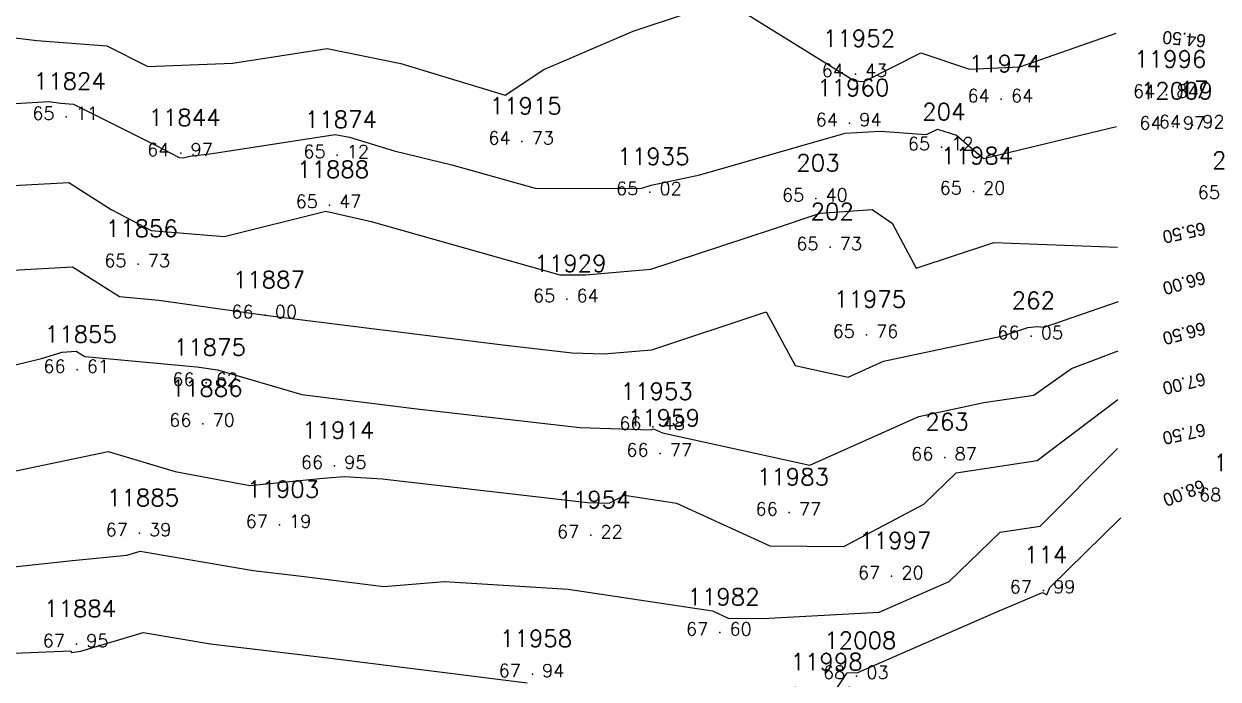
# Model space of a CAD drawing. Header units: millimetres. Extents: x 1412565 to 1412813, y 4931476 to 4931699.
# Drawn here: x 1412610.11 to 1412628.52, y 4931579.01 to 4931589.11 of the extents above; entities that cross this region are included whole.
import ezdxf
from ezdxf.enums import TextEntityAlignment as Align

# ---------------------------------------------------------------- set-up
doc = ezdxf.new("R2010")
doc.units = ezdxf.units.MM
for name, color, linetype in [('CIVIL', 50, 'Continuous'), ('CIVIL-DRAW', 80, 'Continuous'), ('CIVIL-NONAME', 130, 'Continuous'), ('CIVIL-TEXT', 240, 'Continuous'), ('CIVIL-Z', 50, 'Continuous'), ('Tcontours0', 7, 'Continuous'), ('Tcontours1', 7, 'Continuous'), ('Tcontours2', 7, 'Continuous')]:
    doc.layers.add(name, color=color, linetype=linetype)
doc.styles.add('CIVILCADMAIN', font='TXT.SHX')
doc.styles.add('MAVAT_HebTXT', font='hebtxt.shx')
doc.styles.get("Standard").update_dxf_attribs({"font": 'arial.ttf'})

# ---------------------------------------------------------------- blocks, each defined once
blk = doc.blocks.new('CIVIL-ZZ')
at = {"layer": 'CIVIL-DRAW'}
blk.add_point((0, 0), dxfattribs=at)
at = {"layer": 'CIVIL-NONAME'}
blk.add_attdef('NAME', text='', height=1.8, dxfattribs=at).set_placement((0, 2.1), align=Align.CENTER)
at = {"layer": 'CIVIL-TEXT', "flags": 8}
blk.add_attdef('TEXT', text='', height=2, dxfattribs=at).set_placement((0.2, -3.3), align=Align.CENTER)
at = {"layer": 'CIVIL-Z'}
blk.add_attdef('Z1', text='', height=1.6, dxfattribs=at).set_placement((-0.75, -0.225), align=Align.RIGHT)
blk.add_attdef('Z2', (0.75, -0.225), '', height=1.6, dxfattribs=at)

msp = doc.modelspace()

# ---------------------------------------------------------------- linework, layer by layer
at = {"layer": 'Tcontours0', "elevation": 65}
msp.add_lwpolyline([(1412608.083, 4931587.773), (1412610.495, 4931587.915), (1412610.679, 4931587.892), (1412610.874, 4931587.877), (1412612.151, 4931587.24), (1412612.504, 4931587.053), (1412612.568, 4931587.047), (1412612.667, 4931587.072), (1412613.012, 4931587.114), (1412614.91, 4931587.408), (1412615.13, 4931587.364), (1412615.817, 4931587.155), (1412616.706, 4931586.942), (1412617.995, 4931586.579), (1412619.624, 4931586.574), (1412619.782, 4931586.626), (1412620.53, 4931586.785), (1412622.772, 4931587.429), (1412623.313, 4931587.457), (1412624.029, 4931587.407), (1412624.198, 4931587.491), (1412624.49, 4931587.395), (1412624.904, 4931587.037), (1412626.959, 4931587.532)], dxfattribs=at)
at = {"layer": 'Tcontours1'}
for points, elevation in [([(1412609.656, 4931585.301), (1412610.861, 4931585.366), (1412611.582, 4931584.91), (1412612.189, 4931584.855), (1412613.83, 4931584.62), (1412617.496, 4931584.164), (1412618.564, 4931584.041), (1412619.05, 4931584.026), (1412619.794, 4931584.09), (1412621.557, 4931584.673), (1412622.003, 4931583.847), (1412622.817, 4931583.669), (1412623.362, 4931583.911), (1412625.202, 4931584.303), (1412625.588, 4931584.431), (1412625.741, 4931584.45), (1412625.841, 4931584.44), (1412626.989, 4931584.831)], 66), ([(1412609.317, 4931582.084), (1412611.41, 4931582.52), (1412612.444, 4931582.215), (1412613.592, 4931581.995), (1412614.723, 4931582.11), (1412615.054, 4931582.138), (1412615.632, 4931582.102), (1412618.798, 4931581.737), (1412619.135, 4931581.726), (1412619.373, 4931581.846), (1412620.175, 4931581.725), (1412621.613, 4931581.067), (1412622.755, 4931581.056), (1412623.987, 4931581.709), (1412624.486, 4931582.192), (1412625.733, 4931582.38), (1412626.979, 4931583.321)], 67), ([(1412622.638, 4931578.862), (1412622.803, 4931579.107), (1412622.97, 4931579.116), (1412625.11, 4931580.05), (1412625.815, 4931580.348), (1412625.883, 4931580.313), (1412625.927, 4931580.427), (1412627.023, 4931581.497)], 68), ([(1412602.374, 4931579.009), (1412603.481, 4931579.176), (1412604.207, 4931579.309), (1412605.216, 4931579.643), (1412605.825, 4931579.766), (1412606.166, 4931579.742), (1412606.865, 4931579.568), (1412608.066, 4931579.371), (1412608.708, 4931579.361), (1412610.835, 4931579.446), (1412610.845, 4931579.422), (1412610.99, 4931579.444), (1412611.949, 4931579.733), (1412612.989, 4931579.556), (1412614.837, 4931579.337), (1412617.872, 4931578.955)], 68)]:
    msp.add_lwpolyline(points, dxfattribs=dict(at, elevation=elevation))
at = {"layer": 'Tcontours2'}
for points, elevation in [([(1412609.288, 4931588.981), (1412610.309, 4931588.857), (1412611.39, 4931588.773), (1412612.023, 4931588.457), (1412613.327, 4931588.507), (1412614.786, 4931588.733), (1412615.924, 4931588.504), (1412617.529, 4931588.015), (1412618.125, 4931588.408), (1412619.502, 4931588.999), (1412620.328, 4931589.272), (1412621.011, 4931589.417), (1412622.918, 4931588.236), (1412623.065, 4931588.225), (1412623.939, 4931588.664), (1412624.688, 4931588.417), (1412625.467, 4931588.451), (1412626.954, 4931588.972)], 64.5), ([(1412608.611, 4931586.547), (1412610.804, 4931586.666), (1412611.458, 4931586.252), (1412612.07, 4931585.928), (1412613.199, 4931585.834), (1412614.764, 4931586.224), (1412615.466, 4931586.064), (1412618.374, 4931585.244), (1412618.769, 4931585.243), (1412619.776, 4931585.33), (1412621.639, 4931585.945), (1412622.387, 4931586.193), (1412623.189, 4931586.251), (1412623.499, 4931586.043), (1412623.866, 4931585.346), (1412625.064, 4931585.743), (1412626.974, 4931585.669)], 65.5), ([(1412607.547, 4931583.266), (1412610.381, 4931583.955), (1412610.7, 4931584.054), (1412610.918, 4931584.066), (1412611.048, 4931583.984), (1412612.778, 4931583.827), (1412613.096, 4931583.781), (1412614.393, 4931583.399), (1412616.13, 4931583.183), (1412618.681, 4931582.889), (1412619.784, 4931582.855), (1412619.818, 4931582.872), (1412619.955, 4931582.809), (1412622.228, 4931582.312), (1412623.907, 4931583.06), (1412624.91, 4931583.274), (1412625.684, 4931583.391), (1412626.265, 4931583.798), (1412626.984, 4931584.074)], 66.5), ([(1412608.18, 4931580.555), (1412610.857, 4931580.84), (1412611.699, 4931580.924), (1412611.901, 4931580.985), (1412613.644, 4931580.688), (1412614.351, 4931580.604), (1412615.662, 4931580.439), (1412616.594, 4931580.517), (1412618.5, 4931580.398), (1412620.316, 4931580.125), (1412620.729, 4931580.063), (1412620.969, 4931579.953), (1412621.502, 4931579.947), (1412623.295, 4931580.043), (1412624.379, 4931580.516), (1412625.165, 4931581.277), (1412625.782, 4931581.37), (1412626.974, 4931582.568)], 67.5)]:
    msp.add_lwpolyline(points, dxfattribs=dict(at, elevation=elevation))

# ---------------------------------------------------------------- block references
at = {"layer": 'CIVIL'}
ref = msp.add_blockref('CIVIL-ZZ', (1412622.93, 4931588.34, 64.43), dxfattribs=dict(at, xscale=0.2, yscale=0.2))
ref.add_attrib('Z2', '43', (1412623.08, 4931588.295), dxfattribs={"layer": 'CIVIL-Z', "height": 0.2, "style": 'CIVILCADMAIN'})
ref.add_attrib('Z1', '64', (1412622.41, 4931588.295), dxfattribs={"layer": 'CIVIL-Z', "height": 0.2, "style": 'CIVILCADMAIN'})
ref.add_attrib('NAME', '11952', (1412622.43, 4931588.76), dxfattribs={"layer": 'CIVIL-NONAME', "height": 0.26, "style": 'CIVILCADMAIN'})
ref = msp.add_blockref('CIVIL-ZZ', (1412627.73, 4931588.02, 64.84), dxfattribs=dict(at, xscale=0.2, yscale=0.2))
ref.add_attrib('Z2', '84', (1412627.88, 4931587.975), dxfattribs={"layer": 'CIVIL-Z', "height": 0.2, "style": 'CIVILCADMAIN'})
ref.add_attrib('Z1', '64', (1412627.21, 4931587.975), dxfattribs={"layer": 'CIVIL-Z', "height": 0.2, "style": 'CIVILCADMAIN'})
ref.add_attrib('NAME', '11996', (1412627.23, 4931588.44), dxfattribs={"layer": 'CIVIL-NONAME', "height": 0.26, "style": 'CIVILCADMAIN'})
ref = msp.add_blockref('CIVIL-ZZ', (1412625.18, 4931587.95, 64.64), dxfattribs=dict(at, xscale=0.2, yscale=0.2))
ref.add_attrib('Z2', '64', (1412625.33, 4931587.905), dxfattribs={"layer": 'CIVIL-Z', "height": 0.2, "style": 'CIVILCADMAIN'})
ref.add_attrib('Z1', '64', (1412624.66, 4931587.905), dxfattribs={"layer": 'CIVIL-Z', "height": 0.2, "style": 'CIVILCADMAIN'})
ref.add_attrib('NAME', '11974', (1412624.68, 4931588.37), dxfattribs={"layer": 'CIVIL-NONAME', "height": 0.26, "style": 'CIVILCADMAIN'})
ref = msp.add_blockref('CIVIL-ZZ', (1412610.76, 4931587.68, 65.11), dxfattribs=dict(at, xscale=0.2, yscale=0.2))
ref.add_attrib('Z2', '11', (1412610.91, 4931587.635), dxfattribs={"layer": 'CIVIL-Z', "height": 0.2, "style": 'CIVILCADMAIN'})
ref.add_attrib('Z1', '65', (1412610.24, 4931587.635), dxfattribs={"layer": 'CIVIL-Z', "height": 0.2, "style": 'CIVILCADMAIN'})
ref.add_attrib('NAME', '11824', (1412610.26, 4931588.1), dxfattribs={"layer": 'CIVIL-NONAME', "height": 0.26, "style": 'CIVILCADMAIN'})
ref = msp.add_blockref('CIVIL-ZZ', (1412622.84, 4931587.58, 64.94), dxfattribs=dict(at, xscale=0.2, yscale=0.2))
ref.add_attrib('Z2', '94', (1412622.99, 4931587.535), dxfattribs={"layer": 'CIVIL-Z', "height": 0.2, "style": 'CIVILCADMAIN'})
ref.add_attrib('Z1', '64', (1412622.32, 4931587.535), dxfattribs={"layer": 'CIVIL-Z', "height": 0.2, "style": 'CIVILCADMAIN'})
ref.add_attrib('NAME', '11960', (1412622.34, 4931588), dxfattribs={"layer": 'CIVIL-NONAME', "height": 0.26, "style": 'CIVILCADMAIN'})
ref = msp.add_blockref('CIVIL-ZZ', (1412627.83, 4931587.53, 64.97), dxfattribs=dict(at, xscale=0.2, yscale=0.2))
ref.add_attrib('Z2', '97', (1412627.98, 4931587.485), dxfattribs={"layer": 'CIVIL-Z', "height": 0.2, "style": 'CIVILCADMAIN'})
ref.add_attrib('Z1', '64', (1412627.31, 4931587.485), dxfattribs={"layer": 'CIVIL-Z', "height": 0.2, "style": 'CIVILCADMAIN'})
ref.add_attrib('NAME', '12009', (1412627.33, 4931587.95), dxfattribs={"layer": 'CIVIL-NONAME', "height": 0.26, "style": 'CIVILCADMAIN'})
ref = msp.add_blockref('CIVIL-ZZ', (1412628.13, 4931587.55, 64.92), dxfattribs=dict(at, xscale=0.2, yscale=0.2))
ref.add_attrib('Z2', '92', (1412628.28, 4931587.505), dxfattribs={"layer": 'CIVIL-Z', "height": 0.2, "style": 'CIVILCADMAIN'})
ref.add_attrib('Z1', '64', (1412627.61, 4931587.505), dxfattribs={"layer": 'CIVIL-Z', "height": 0.2, "style": 'CIVILCADMAIN'})
ref.add_attrib('NAME', '17', (1412627.93, 4931587.97), dxfattribs={"layer": 'CIVIL-NONAME', "height": 0.26, "style": 'CIVILCADMAIN'})
ref = msp.add_blockref('CIVIL-ZZ', (1412617.79, 4931587.3, 64.73), dxfattribs=dict(at, xscale=0.2, yscale=0.2))
ref.add_attrib('Z2', '73', (1412617.94, 4931587.255), dxfattribs={"layer": 'CIVIL-Z', "height": 0.2, "style": 'CIVILCADMAIN'})
ref.add_attrib('Z1', '64', (1412617.27, 4931587.255), dxfattribs={"layer": 'CIVIL-Z', "height": 0.2, "style": 'CIVILCADMAIN'})
ref.add_attrib('NAME', '11915', (1412617.29, 4931587.72), dxfattribs={"layer": 'CIVIL-NONAME', "height": 0.26, "style": 'CIVILCADMAIN'})
ref = msp.add_blockref('CIVIL-ZZ', (1412612.53, 4931587.12, 64.97), dxfattribs=dict(at, xscale=0.2, yscale=0.2))
ref.add_attrib('Z2', '97', (1412612.68, 4931587.075), dxfattribs={"layer": 'CIVIL-Z', "height": 0.2, "style": 'CIVILCADMAIN'})
ref.add_attrib('Z1', '64', (1412612.01, 4931587.075), dxfattribs={"layer": 'CIVIL-Z', "height": 0.2, "style": 'CIVILCADMAIN'})
ref.add_attrib('NAME', '11844', (1412612.03, 4931587.54), dxfattribs={"layer": 'CIVIL-NONAME', "height": 0.26, "style": 'CIVILCADMAIN'})
ref = msp.add_blockref('CIVIL-ZZ', (1412614.94, 4931587.09, 65.12), dxfattribs=dict(at, xscale=0.2, yscale=0.2))
ref.add_attrib('Z2', '12', (1412615.09, 4931587.045), dxfattribs={"layer": 'CIVIL-Z', "height": 0.2, "style": 'CIVILCADMAIN'})
ref.add_attrib('Z1', '65', (1412614.42, 4931587.045), dxfattribs={"layer": 'CIVIL-Z', "height": 0.2, "style": 'CIVILCADMAIN'})
ref.add_attrib('NAME', '11874', (1412614.44, 4931587.51), dxfattribs={"layer": 'CIVIL-NONAME', "height": 0.26, "style": 'CIVILCADMAIN'})
ref = msp.add_blockref('CIVIL-ZZ', (1412624.26, 4931587.21, 65.12), dxfattribs=dict(at, xscale=0.2, yscale=0.2))
ref.add_attrib('Z2', '12', (1412624.41, 4931587.165), dxfattribs={"layer": 'CIVIL-Z', "height": 0.2, "style": 'CIVILCADMAIN'})
ref.add_attrib('Z1', '65', (1412623.74, 4931587.165), dxfattribs={"layer": 'CIVIL-Z', "height": 0.2, "style": 'CIVILCADMAIN'})
ref.add_attrib('NAME', '204', (1412623.96, 4931587.63), dxfattribs={"layer": 'CIVIL-NONAME', "height": 0.26, "style": 'CIVILCADMAIN'})
ref = msp.add_blockref('CIVIL-ZZ', (1412624.75, 4931586.53, 65.2), dxfattribs=dict(at, xscale=0.2, yscale=0.2))
ref.add_attrib('Z2', '20', (1412624.9, 4931586.485), dxfattribs={"layer": 'CIVIL-Z', "height": 0.2, "style": 'CIVILCADMAIN'})
ref.add_attrib('Z1', '65', (1412624.23, 4931586.485), dxfattribs={"layer": 'CIVIL-Z', "height": 0.2, "style": 'CIVILCADMAIN'})
ref.add_attrib('NAME', '11984', (1412624.25, 4931586.95), dxfattribs={"layer": 'CIVIL-NONAME', "height": 0.26, "style": 'CIVILCADMAIN'})
ref = msp.add_blockref('CIVIL-ZZ', (1412619.76, 4931586.52, 65.02), dxfattribs=dict(at, xscale=0.2, yscale=0.2))
ref.add_attrib('Z2', '02', (1412619.91, 4931586.475), dxfattribs={"layer": 'CIVIL-Z', "height": 0.2, "style": 'CIVILCADMAIN'})
ref.add_attrib('Z1', '65', (1412619.24, 4931586.475), dxfattribs={"layer": 'CIVIL-Z', "height": 0.2, "style": 'CIVILCADMAIN'})
ref.add_attrib('NAME', '11935', (1412619.26, 4931586.94), dxfattribs={"layer": 'CIVIL-NONAME', "height": 0.26, "style": 'CIVILCADMAIN'})
ref = msp.add_blockref('CIVIL-ZZ', (1412622.32, 4931586.42, 65.4), dxfattribs=dict(at, xscale=0.2, yscale=0.2))
ref.add_attrib('Z2', '40', (1412622.47, 4931586.375), dxfattribs={"layer": 'CIVIL-Z', "height": 0.2, "style": 'CIVILCADMAIN'})
ref.add_attrib('Z1', '65', (1412621.8, 4931586.375), dxfattribs={"layer": 'CIVIL-Z', "height": 0.2, "style": 'CIVILCADMAIN'})
ref.add_attrib('NAME', '203', (1412622.02, 4931586.84), dxfattribs={"layer": 'CIVIL-NONAME', "height": 0.26, "style": 'CIVILCADMAIN'})
ref = msp.add_blockref('CIVIL-ZZ', (1412628.73, 4931586.46, 65.28), dxfattribs=dict(at, xscale=0.2, yscale=0.2))
ref.add_attrib('Z2', '28', (1412628.88, 4931586.415), dxfattribs={"layer": 'CIVIL-Z', "height": 0.2, "style": 'CIVILCADMAIN'})
ref.add_attrib('Z1', '65', (1412628.21, 4931586.415), dxfattribs={"layer": 'CIVIL-Z', "height": 0.2, "style": 'CIVILCADMAIN'})
ref.add_attrib('NAME', '261', (1412628.43, 4931586.88), dxfattribs={"layer": 'CIVIL-NONAME', "height": 0.26, "style": 'CIVILCADMAIN'})
ref = msp.add_blockref('CIVIL-ZZ', (1412614.82, 4931586.32, 65.47), dxfattribs=dict(at, xscale=0.2, yscale=0.2))
ref.add_attrib('Z2', '47', (1412614.97, 4931586.275), dxfattribs={"layer": 'CIVIL-Z', "height": 0.2, "style": 'CIVILCADMAIN'})
ref.add_attrib('Z1', '65', (1412614.3, 4931586.275), dxfattribs={"layer": 'CIVIL-Z', "height": 0.2, "style": 'CIVILCADMAIN'})
ref.add_attrib('NAME', '11888', (1412614.32, 4931586.74), dxfattribs={"layer": 'CIVIL-NONAME', "height": 0.26, "style": 'CIVILCADMAIN'})
ref = msp.add_blockref('CIVIL-ZZ', (1412622.54, 4931585.67, 65.73), dxfattribs=dict(at, xscale=0.2, yscale=0.2))
ref.add_attrib('Z2', '73', (1412622.69, 4931585.625), dxfattribs={"layer": 'CIVIL-Z', "height": 0.2, "style": 'CIVILCADMAIN'})
ref.add_attrib('Z1', '65', (1412622.02, 4931585.625), dxfattribs={"layer": 'CIVIL-Z', "height": 0.2, "style": 'CIVILCADMAIN'})
ref.add_attrib('NAME', '202', (1412622.24, 4931586.09), dxfattribs={"layer": 'CIVIL-NONAME', "height": 0.26, "style": 'CIVILCADMAIN'})
ref = msp.add_blockref('CIVIL-ZZ', (1412611.87, 4931585.41, 65.73), dxfattribs=dict(at, xscale=0.2, yscale=0.2))
ref.add_attrib('Z2', '73', (1412612.02, 4931585.365), dxfattribs={"layer": 'CIVIL-Z', "height": 0.2, "style": 'CIVILCADMAIN'})
ref.add_attrib('Z1', '65', (1412611.35, 4931585.365), dxfattribs={"layer": 'CIVIL-Z', "height": 0.2, "style": 'CIVILCADMAIN'})
ref.add_attrib('NAME', '11856', (1412611.37, 4931585.83), dxfattribs={"layer": 'CIVIL-NONAME', "height": 0.26, "style": 'CIVILCADMAIN'})
ref = msp.add_blockref('CIVIL-ZZ', (1412618.48, 4931584.87, 65.64), dxfattribs=dict(at, xscale=0.2, yscale=0.2))
ref.add_attrib('Z2', '64', (1412618.63, 4931584.825), dxfattribs={"layer": 'CIVIL-Z', "height": 0.2, "style": 'CIVILCADMAIN'})
ref.add_attrib('Z1', '65', (1412617.96, 4931584.825), dxfattribs={"layer": 'CIVIL-Z', "height": 0.2, "style": 'CIVILCADMAIN'})
ref.add_attrib('NAME', '11929', (1412617.98, 4931585.29), dxfattribs={"layer": 'CIVIL-NONAME', "height": 0.26, "style": 'CIVILCADMAIN'})
ref = msp.add_blockref('CIVIL-ZZ', (1412613.83, 4931584.62, 66), dxfattribs=dict(at, xscale=0.2, yscale=0.2))
ref.add_attrib('Z2', '00', (1412613.98, 4931584.575), dxfattribs={"layer": 'CIVIL-Z', "height": 0.2, "style": 'CIVILCADMAIN'})
ref.add_attrib('Z1', '66', (1412613.31, 4931584.575), dxfattribs={"layer": 'CIVIL-Z', "height": 0.2, "style": 'CIVILCADMAIN'})
ref.add_attrib('NAME', '11887', (1412613.33, 4931585.04), dxfattribs={"layer": 'CIVIL-NONAME', "height": 0.26, "style": 'CIVILCADMAIN'})
ref = msp.add_blockref('CIVIL-ZZ', (1412623.1, 4931584.32, 65.76), dxfattribs=dict(at, xscale=0.2, yscale=0.2))
ref.add_attrib('Z2', '76', (1412623.25, 4931584.275), dxfattribs={"layer": 'CIVIL-Z', "height": 0.2, "style": 'CIVILCADMAIN'})
ref.add_attrib('Z1', '65', (1412622.58, 4931584.275), dxfattribs={"layer": 'CIVIL-Z', "height": 0.2, "style": 'CIVILCADMAIN'})
ref.add_attrib('NAME', '11975', (1412622.6, 4931584.74), dxfattribs={"layer": 'CIVIL-NONAME', "height": 0.26, "style": 'CIVILCADMAIN'})
ref = msp.add_blockref('CIVIL-ZZ', (1412625.64, 4931584.3, 66.05), dxfattribs=dict(at, xscale=0.2, yscale=0.2))
ref.add_attrib('Z2', '05', (1412625.79, 4931584.255), dxfattribs={"layer": 'CIVIL-Z', "height": 0.2, "style": 'CIVILCADMAIN'})
ref.add_attrib('Z1', '66', (1412625.12, 4931584.255), dxfattribs={"layer": 'CIVIL-Z', "height": 0.2, "style": 'CIVILCADMAIN'})
ref.add_attrib('NAME', '262', (1412625.34, 4931584.72), dxfattribs={"layer": 'CIVIL-NONAME', "height": 0.26, "style": 'CIVILCADMAIN'})
ref = msp.add_blockref('CIVIL-ZZ', (1412610.93, 4931583.78, 66.61), dxfattribs=dict(at, xscale=0.2, yscale=0.2))
ref.add_attrib('Z2', '61', (1412611.08, 4931583.735), dxfattribs={"layer": 'CIVIL-Z', "height": 0.2, "style": 'CIVILCADMAIN'})
ref.add_attrib('Z1', '66', (1412610.41, 4931583.735), dxfattribs={"layer": 'CIVIL-Z', "height": 0.2, "style": 'CIVILCADMAIN'})
ref.add_attrib('NAME', '11855', (1412610.43, 4931584.2), dxfattribs={"layer": 'CIVIL-NONAME', "height": 0.26, "style": 'CIVILCADMAIN'})
ref = msp.add_blockref('CIVIL-ZZ', (1412612.92, 4931583.58, 66.62), dxfattribs=dict(at, xscale=0.2, yscale=0.2))
ref.add_attrib('Z2', '62', (1412613.07, 4931583.535), dxfattribs={"layer": 'CIVIL-Z', "height": 0.2, "style": 'CIVILCADMAIN'})
ref.add_attrib('Z1', '66', (1412612.4, 4931583.535), dxfattribs={"layer": 'CIVIL-Z', "height": 0.2, "style": 'CIVILCADMAIN'})
ref.add_attrib('NAME', '11875', (1412612.42, 4931584), dxfattribs={"layer": 'CIVIL-NONAME', "height": 0.26, "style": 'CIVILCADMAIN'})
ref = msp.add_blockref('CIVIL-ZZ', (1412612.87, 4931582.95, 66.7), dxfattribs=dict(at, xscale=0.2, yscale=0.2))
ref.add_attrib('Z2', '70', (1412613.02, 4931582.905), dxfattribs={"layer": 'CIVIL-Z', "height": 0.2, "style": 'CIVILCADMAIN'})
ref.add_attrib('Z1', '66', (1412612.35, 4931582.905), dxfattribs={"layer": 'CIVIL-Z', "height": 0.2, "style": 'CIVILCADMAIN'})
ref.add_attrib('NAME', '11886', (1412612.37, 4931583.37), dxfattribs={"layer": 'CIVIL-NONAME', "height": 0.26, "style": 'CIVILCADMAIN'})
ref = msp.add_blockref('CIVIL-ZZ', (1412619.81, 4931582.9, 66.48), dxfattribs=dict(at, xscale=0.2, yscale=0.2))
ref.add_attrib('Z2', '48', (1412619.96, 4931582.855), dxfattribs={"layer": 'CIVIL-Z', "height": 0.2, "style": 'CIVILCADMAIN'})
ref.add_attrib('Z1', '66', (1412619.29, 4931582.855), dxfattribs={"layer": 'CIVIL-Z', "height": 0.2, "style": 'CIVILCADMAIN'})
ref.add_attrib('NAME', '11953', (1412619.31, 4931583.32), dxfattribs={"layer": 'CIVIL-NONAME', "height": 0.26, "style": 'CIVILCADMAIN'})
ref = msp.add_blockref('CIVIL-ZZ', (1412619.92, 4931582.49, 66.77), dxfattribs=dict(at, xscale=0.2, yscale=0.2))
ref.add_attrib('Z2', '77', (1412620.07, 4931582.445), dxfattribs={"layer": 'CIVIL-Z', "height": 0.2, "style": 'CIVILCADMAIN'})
ref.add_attrib('Z1', '66', (1412619.4, 4931582.445), dxfattribs={"layer": 'CIVIL-Z', "height": 0.2, "style": 'CIVILCADMAIN'})
ref.add_attrib('NAME', '11959', (1412619.42, 4931582.91), dxfattribs={"layer": 'CIVIL-NONAME', "height": 0.26, "style": 'CIVILCADMAIN'})
ref = msp.add_blockref('CIVIL-ZZ', (1412614.9, 4931582.3, 66.95), dxfattribs=dict(at, xscale=0.2, yscale=0.2))
ref.add_attrib('Z2', '95', (1412615.05, 4931582.255), dxfattribs={"layer": 'CIVIL-Z', "height": 0.2, "style": 'CIVILCADMAIN'})
ref.add_attrib('Z1', '66', (1412614.38, 4931582.255), dxfattribs={"layer": 'CIVIL-Z', "height": 0.2, "style": 'CIVILCADMAIN'})
ref.add_attrib('NAME', '11914', (1412614.4, 4931582.72), dxfattribs={"layer": 'CIVIL-NONAME', "height": 0.26, "style": 'CIVILCADMAIN'})
ref = msp.add_blockref('CIVIL-ZZ', (1412624.31, 4931582.43, 66.87), dxfattribs=dict(at, xscale=0.2, yscale=0.2))
ref.add_attrib('Z2', '87', (1412624.46, 4931582.385), dxfattribs={"layer": 'CIVIL-Z', "height": 0.2, "style": 'CIVILCADMAIN'})
ref.add_attrib('Z1', '66', (1412623.79, 4931582.385), dxfattribs={"layer": 'CIVIL-Z', "height": 0.2, "style": 'CIVILCADMAIN'})
ref.add_attrib('NAME', '263', (1412624.01, 4931582.85), dxfattribs={"layer": 'CIVIL-NONAME', "height": 0.26, "style": 'CIVILCADMAIN'})
ref = msp.add_blockref('CIVIL-ZZ', (1412628.75, 4931581.8, 68.29), dxfattribs=dict(at, xscale=0.2, yscale=0.2))
ref.add_attrib('Z2', '29', (1412628.9, 4931581.755), dxfattribs={"layer": 'CIVIL-Z', "height": 0.2, "style": 'CIVILCADMAIN'})
ref.add_attrib('Z1', '68', (1412628.23, 4931581.755), dxfattribs={"layer": 'CIVIL-Z', "height": 0.2, "style": 'CIVILCADMAIN'})
ref.add_attrib('NAME', '113', (1412628.45, 4931582.22), dxfattribs={"layer": 'CIVIL-NONAME', "height": 0.26, "style": 'CIVILCADMAIN'})
ref = msp.add_blockref('CIVIL-ZZ', (1412621.91, 4931581.58, 66.77), dxfattribs=dict(at, xscale=0.2, yscale=0.2))
ref.add_attrib('Z2', '77', (1412622.06, 4931581.535), dxfattribs={"layer": 'CIVIL-Z', "height": 0.2, "style": 'CIVILCADMAIN'})
ref.add_attrib('Z1', '66', (1412621.39, 4931581.535), dxfattribs={"layer": 'CIVIL-Z', "height": 0.2, "style": 'CIVILCADMAIN'})
ref.add_attrib('NAME', '11983', (1412621.41, 4931582), dxfattribs={"layer": 'CIVIL-NONAME', "height": 0.26, "style": 'CIVILCADMAIN'})
ref = msp.add_blockref('CIVIL-ZZ', (1412614.05, 4931581.39, 67.19), dxfattribs=dict(at, xscale=0.2, yscale=0.2))
ref.add_attrib('Z2', '19', (1412614.2, 4931581.345), dxfattribs={"layer": 'CIVIL-Z', "height": 0.2, "style": 'CIVILCADMAIN'})
ref.add_attrib('Z1', '67', (1412613.53, 4931581.345), dxfattribs={"layer": 'CIVIL-Z', "height": 0.2, "style": 'CIVILCADMAIN'})
ref.add_attrib('NAME', '11903', (1412613.55, 4931581.81), dxfattribs={"layer": 'CIVIL-NONAME', "height": 0.26, "style": 'CIVILCADMAIN'})
ref = msp.add_blockref('CIVIL-ZZ', (1412611.89, 4931581.26, 67.39), dxfattribs=dict(at, xscale=0.2, yscale=0.2))
ref.add_attrib('Z2', '39', (1412612.04, 4931581.215), dxfattribs={"layer": 'CIVIL-Z', "height": 0.2, "style": 'CIVILCADMAIN'})
ref.add_attrib('Z1', '67', (1412611.37, 4931581.215), dxfattribs={"layer": 'CIVIL-Z', "height": 0.2, "style": 'CIVILCADMAIN'})
ref.add_attrib('NAME', '11885', (1412611.39, 4931581.68), dxfattribs={"layer": 'CIVIL-NONAME', "height": 0.26, "style": 'CIVILCADMAIN'})
ref = msp.add_blockref('CIVIL-ZZ', (1412618.85, 4931581.23, 67.22), dxfattribs=dict(at, xscale=0.2, yscale=0.2))
ref.add_attrib('Z2', '22', (1412619, 4931581.185), dxfattribs={"layer": 'CIVIL-Z', "height": 0.2, "style": 'CIVILCADMAIN'})
ref.add_attrib('Z1', '67', (1412618.33, 4931581.185), dxfattribs={"layer": 'CIVIL-Z', "height": 0.2, "style": 'CIVILCADMAIN'})
ref.add_attrib('NAME', '11954', (1412618.35, 4931581.65), dxfattribs={"layer": 'CIVIL-NONAME', "height": 0.26, "style": 'CIVILCADMAIN'})
ref = msp.add_blockref('CIVIL-ZZ', (1412623.49, 4931580.6, 67.2), dxfattribs=dict(at, xscale=0.2, yscale=0.2))
ref.add_attrib('Z2', '20', (1412623.64, 4931580.555), dxfattribs={"layer": 'CIVIL-Z', "height": 0.2, "style": 'CIVILCADMAIN'})
ref.add_attrib('Z1', '67', (1412622.97, 4931580.555), dxfattribs={"layer": 'CIVIL-Z', "height": 0.2, "style": 'CIVILCADMAIN'})
ref.add_attrib('NAME', '11997', (1412622.99, 4931581.02), dxfattribs={"layer": 'CIVIL-NONAME', "height": 0.26, "style": 'CIVILCADMAIN'})
ref = msp.add_blockref('CIVIL-ZZ', (1412625.83, 4931580.38, 67.99), dxfattribs=dict(at, xscale=0.2, yscale=0.2))
ref.add_attrib('Z2', '99', (1412625.98, 4931580.335), dxfattribs={"layer": 'CIVIL-Z', "height": 0.2, "style": 'CIVILCADMAIN'})
ref.add_attrib('Z1', '67', (1412625.31, 4931580.335), dxfattribs={"layer": 'CIVIL-Z', "height": 0.2, "style": 'CIVILCADMAIN'})
ref.add_attrib('NAME', '114', (1412625.53, 4931580.8), dxfattribs={"layer": 'CIVIL-NONAME', "height": 0.26, "style": 'CIVILCADMAIN'})
ref = msp.add_blockref('CIVIL-ZZ', (1412620.84, 4931579.73, 67.6), dxfattribs=dict(at, xscale=0.2, yscale=0.2))
ref.add_attrib('Z2', '60', (1412620.99, 4931579.685), dxfattribs={"layer": 'CIVIL-Z', "height": 0.2, "style": 'CIVILCADMAIN'})
ref.add_attrib('Z1', '67', (1412620.32, 4931579.685), dxfattribs={"layer": 'CIVIL-Z', "height": 0.2, "style": 'CIVILCADMAIN'})
ref.add_attrib('NAME', '11982', (1412620.34, 4931580.15), dxfattribs={"layer": 'CIVIL-NONAME', "height": 0.26, "style": 'CIVILCADMAIN'})
ref = msp.add_blockref('CIVIL-ZZ', (1412610.92, 4931579.55, 67.95), dxfattribs=dict(at, xscale=0.2, yscale=0.2))
ref.add_attrib('Z2', '95', (1412611.07, 4931579.505), dxfattribs={"layer": 'CIVIL-Z', "height": 0.2, "style": 'CIVILCADMAIN'})
ref.add_attrib('Z1', '67', (1412610.4, 4931579.505), dxfattribs={"layer": 'CIVIL-Z', "height": 0.2, "style": 'CIVILCADMAIN'})
ref.add_attrib('NAME', '11884', (1412610.42, 4931579.97), dxfattribs={"layer": 'CIVIL-NONAME', "height": 0.26, "style": 'CIVILCADMAIN'})
ref = msp.add_blockref('CIVIL-ZZ', (1412617.95, 4931579.09, 67.94), dxfattribs=dict(at, xscale=0.2, yscale=0.2))
ref.add_attrib('Z2', '94', (1412618.1, 4931579.045), dxfattribs={"layer": 'CIVIL-Z', "height": 0.2, "style": 'CIVILCADMAIN'})
ref.add_attrib('Z1', '67', (1412617.43, 4931579.045), dxfattribs={"layer": 'CIVIL-Z', "height": 0.2, "style": 'CIVILCADMAIN'})
ref.add_attrib('NAME', '11958', (1412617.45, 4931579.51), dxfattribs={"layer": 'CIVIL-NONAME', "height": 0.26, "style": 'CIVILCADMAIN'})
ref = msp.add_blockref('CIVIL-ZZ', (1412622.95, 4931579.06, 68.03), dxfattribs=dict(at, xscale=0.2, yscale=0.2))
ref.add_attrib('Z2', '03', (1412623.1, 4931579.015), dxfattribs={"layer": 'CIVIL-Z', "height": 0.2, "style": 'CIVILCADMAIN'})
ref.add_attrib('Z1', '68', (1412622.43, 4931579.015), dxfattribs={"layer": 'CIVIL-Z', "height": 0.2, "style": 'CIVILCADMAIN'})
ref.add_attrib('NAME', '12008', (1412622.45, 4931579.48), dxfattribs={"layer": 'CIVIL-NONAME', "height": 0.26, "style": 'CIVILCADMAIN'})
ref = msp.add_blockref('CIVIL-ZZ', (1412622.43, 4931578.73, 67.98), dxfattribs=dict(at, xscale=0.2, yscale=0.2))
ref.add_attrib('Z2', '98', (1412622.58, 4931578.685), dxfattribs={"layer": 'CIVIL-Z', "height": 0.2, "style": 'CIVILCADMAIN'})
ref.add_attrib('Z1', '67', (1412621.91, 4931578.685), dxfattribs={"layer": 'CIVIL-Z', "height": 0.2, "style": 'CIVILCADMAIN'})
ref.add_attrib('NAME', '11998', (1412621.93, 4931579.15), dxfattribs={"layer": 'CIVIL-NONAME', "height": 0.26, "style": 'CIVILCADMAIN'})

# ---------------------------------------------------------------- texts
at = {"layer": 'Tcontours1', "style": 'MAVAT_HebTXT'}
for s, rotation, p in [('66.00', 195.7037, (1412628, 4931585.116, 66)), ('67.00', 193.4638, (1412628, 4931583.565, 67)), ('68.00', 201.4319, (1412628, 4931581.88, 68))]:
    msp.add_text(s, height=0.2, rotation=rotation, dxfattribs=at).set_placement(p, align=Align.MIDDLE_CENTER)
at = {"layer": 'Tcontours2', "style": 'MAVAT_HebTXT'}
for s, rotation, p in [('64.50', 174.8199, (1412628, 4931588.877, 64.5)), ('65.50', 192.2126, (1412628, 4931585.891, 65.5)), ('66.50', 194.6702, (1412628, 4931584.34, 66.5)), ('67.50', 192.1926, (1412628, 4931582.79, 67.5))]:
    msp.add_text(s, height=0.2, rotation=rotation, dxfattribs=at).set_placement(p, align=Align.MIDDLE_CENTER)

doc.saveas('drawing.dxf')
